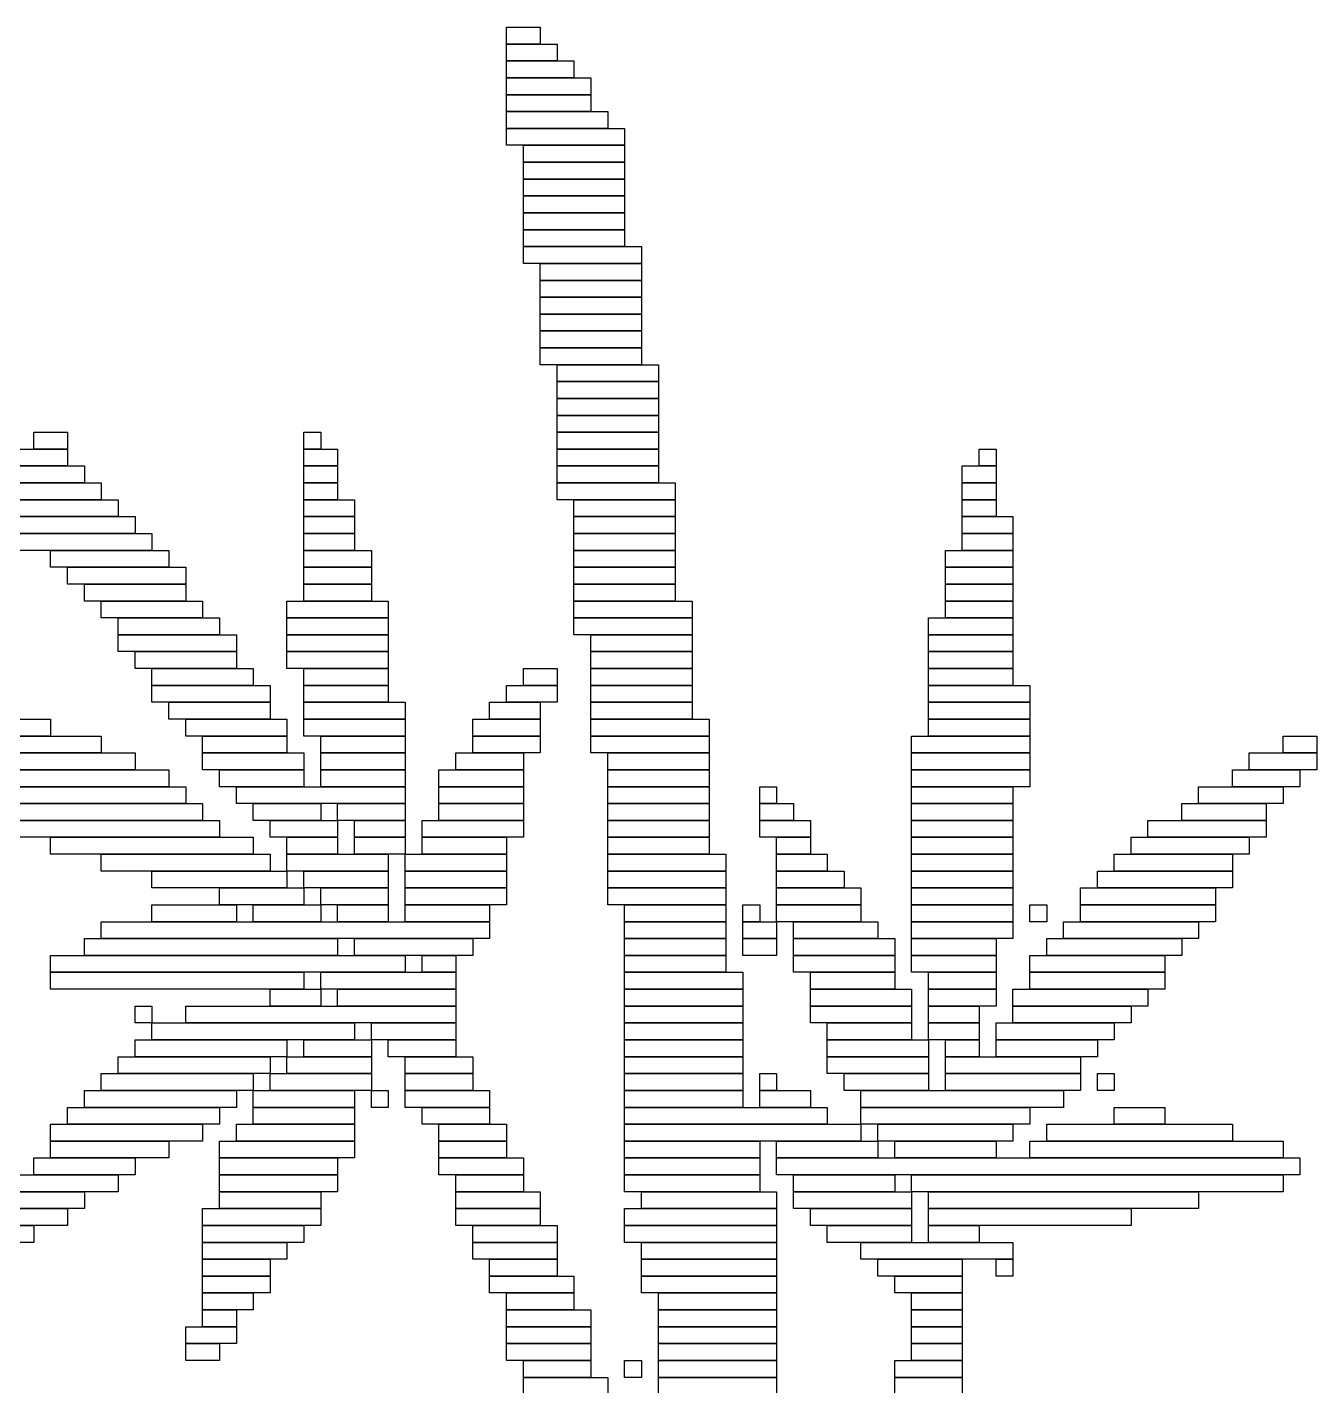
# Model space of a CAD drawing. Extents: x 39 to 985, y 65 to 958.
# Drawn here: x 880.6 to 957, y 386.5 to 467 of the extents above; entities that cross this region are included whole.
import ezdxf

# ---------------------------------------------------------------- set-up
doc = ezdxf.new("R2010")
doc.units = 0

msp = doc.modelspace()

# ---------------------------------------------------------------- linework, layer by layer
for p, q in [((909, 467), (911, 467)), ((909, 466), (909, 467)), ((911, 467), (911, 466)), ((911, 466), (909, 466)), ((909, 466), (912, 466)), ((909, 465), (909, 466)), ((912, 466), (912, 465)), ((912, 465), (909, 465)), ((909, 465), (913, 465)), ((909, 464), (909, 465)), ((913, 465), (913, 464)), ((913, 464), (909, 464)), ((909, 464), (914, 464)), ((909, 463), (909, 464)), ((914, 464), (914, 463)), ((914, 463), (909, 463)), ((909, 463), (914, 463)), ((909, 462), (909, 463)), ((914, 463), (914, 462)), ((914, 462), (909, 462)), ((909, 462), (915, 462)), ((909, 461), (909, 462)), ((915, 462), (915, 461)), ((915, 461), (909, 461)), ((909, 461), (916, 461)), ((909, 460), (909, 461)), ((916, 461), (916, 460)), ((916, 460), (909, 460)), ((910, 460), (916, 460)), ((910, 459), (910, 460)), ((916, 460), (916, 459)), ((916, 459), (910, 459)), ((910, 459), (916, 459)), ((910, 458), (910, 459)), ((916, 459), (916, 458)), ((916, 458), (910, 458)), ((910, 458), (916, 458)), ((910, 457), (910, 458)), ((916, 458), (916, 457)), ((916, 457), (910, 457)), ((910, 457), (916, 457)), ((910, 456), (910, 457)), ((916, 457), (916, 456)), ((916, 456), (910, 456)), ((910, 456), (916, 456)), ((910, 455), (910, 456)), ((916, 456), (916, 455)), ((916, 455), (910, 455)), ((910, 455), (916, 455)), ((910, 454), (910, 455)), ((916, 455), (916, 454)), ((916, 454), (910, 454)), ((910, 454), (917, 454)), ((910, 453), (910, 454)), ((917, 454), (917, 453)), ((917, 453), (910, 453)), ((911, 453), (917, 453)), ((911, 452), (911, 453)), ((917, 453), (917, 452)), ((917, 452), (911, 452)), ((911, 452), (917, 452)), ((911, 451), (911, 452)), ((917, 452), (917, 451)), ((917, 451), (911, 451)), ((911, 451), (917, 451)), ((911, 450), (911, 451)), ((917, 451), (917, 450)), ((917, 450), (911, 450)), ((911, 450), (917, 450)), ((911, 449), (911, 450)), ((917, 450), (917, 449)), ((917, 449), (911, 449)), ((911, 449), (917, 449)), ((911, 448), (911, 449)), ((917, 449), (917, 448)), ((917, 448), (911, 448)), ((911, 448), (917, 448)), ((911, 447), (911, 448)), ((917, 448), (917, 447)), ((917, 447), (911, 447)), ((912, 447), (918, 447)), ((912, 446), (912, 447)), ((918, 447), (918, 446)), ((918, 446), (912, 446)), ((912, 446), (918, 446)), ((912, 445), (912, 446)), ((918, 446), (918, 445)), ((918, 445), (912, 445)), ((912, 445), (918, 445)), ((912, 444), (912, 445)), ((918, 445), (918, 444)), ((918, 444), (912, 444)), ((912, 444), (918, 444)), ((912, 443), (912, 444)), ((918, 444), (918, 443)), ((881, 443), (883, 443)), ((881, 442), (881, 443)), ((883, 443), (883, 442)), ((897, 443), (898, 443)), ((897, 442), (897, 443)), ((898, 443), (898, 442)), ((918, 443), (912, 443)), ((912, 443), (918, 443)), ((912, 442), (912, 443)), ((918, 443), (918, 442)), ((876, 442), (883, 442)), ((883, 442), (881, 442)), ((883, 442), (883, 441)), ((898, 442), (897, 442)), ((897, 442), (899, 442)), ((897, 441), (897, 442)), ((899, 442), (899, 441)), ((918, 442), (912, 442)), ((912, 442), (918, 442)), ((912, 441), (912, 442)), ((918, 442), (918, 441)), ((937, 442), (938, 442)), ((937, 441), (937, 442)), ((938, 442), (938, 441)), ((883, 441), (876, 441)), ((877, 441), (884, 441)), ((884, 441), (884, 440)), ((899, 441), (897, 441)), ((897, 441), (899, 441)), ((897, 440), (897, 441)), ((899, 441), (899, 440)), ((918, 441), (912, 441)), ((912, 441), (918, 441)), ((912, 440), (912, 441)), ((918, 441), (918, 440)), ((936, 441), (938, 441)), ((936, 440), (936, 441)), ((938, 441), (937, 441)), ((938, 441), (938, 440)), ((884, 440), (877, 440)), ((878, 440), (885, 440)), ((885, 440), (885, 439)), ((899, 440), (897, 440)), ((897, 440), (899, 440)), ((897, 439), (897, 440)), ((899, 440), (899, 439)), ((918, 440), (912, 440)), ((912, 440), (919, 440)), ((912, 439), (912, 440)), ((919, 440), (919, 439)), ((938, 440), (936, 440)), ((936, 440), (938, 440)), ((936, 439), (936, 440)), ((938, 440), (938, 439)), ((885, 439), (878, 439)), ((878, 439), (886, 439)), ((886, 439), (886, 438)), ((899, 439), (897, 439)), ((897, 439), (900, 439)), ((897, 438), (897, 439)), ((900, 439), (900, 438)), ((919, 439), (912, 439)), ((913, 439), (919, 439)), ((913, 438), (913, 439)), ((919, 439), (919, 438)), ((938, 439), (936, 439)), ((936, 439), (938, 439)), ((936, 438), (936, 439)), ((938, 439), (938, 438)), ((886, 438), (878, 438)), ((878, 438), (887, 438)), ((887, 438), (887, 437)), ((900, 438), (897, 438)), ((897, 438), (900, 438)), ((897, 437), (897, 438)), ((900, 438), (900, 437)), ((919, 438), (913, 438)), ((913, 438), (919, 438)), ((913, 437), (913, 438)), ((919, 438), (919, 437)), ((938, 438), (936, 438)), ((936, 438), (939, 438)), ((936, 437), (936, 438)), ((939, 438), (939, 437)), ((887, 437), (878, 437)), ((880, 437), (888, 437)), ((888, 437), (888, 436)), ((900, 437), (897, 437)), ((897, 437), (900, 437)), ((897, 436), (897, 437)), ((900, 437), (900, 436)), ((919, 437), (913, 437)), ((913, 437), (919, 437)), ((913, 436), (913, 437)), ((919, 437), (919, 436)), ((939, 437), (936, 437)), ((936, 437), (939, 437)), ((936, 436), (936, 437)), ((939, 437), (939, 436)), ((888, 436), (880, 436)), ((882, 436), (889, 436)), ((882, 435), (882, 436)), ((889, 436), (889, 435)), ((900, 436), (897, 436)), ((897, 436), (901, 436)), ((897, 435), (897, 436)), ((901, 436), (901, 435)), ((919, 436), (913, 436)), ((913, 436), (919, 436)), ((913, 435), (913, 436)), ((919, 436), (919, 435)), ((935, 436), (939, 436)), ((935, 435), (935, 436)), ((939, 436), (936, 436)), ((939, 436), (939, 435)), ((889, 435), (882, 435)), ((883, 435), (890, 435)), ((883, 434), (883, 435)), ((890, 435), (890, 434)), ((901, 435), (897, 435)), ((897, 435), (901, 435)), ((897, 434), (897, 435)), ((901, 435), (901, 434)), ((919, 435), (913, 435)), ((913, 435), (919, 435)), ((913, 434), (913, 435)), ((919, 435), (919, 434)), ((939, 435), (935, 435)), ((935, 435), (939, 435)), ((935, 434), (935, 435)), ((939, 435), (939, 434)), ((890, 434), (883, 434)), ((884, 434), (890, 434)), ((884, 433), (884, 434)), ((890, 434), (890, 433)), ((901, 434), (897, 434)), ((897, 434), (901, 434)), ((897, 433), (897, 434)), ((901, 434), (901, 433)), ((919, 434), (913, 434)), ((913, 434), (919, 434)), ((913, 433), (913, 434)), ((919, 434), (919, 433)), ((939, 434), (935, 434)), ((935, 434), (939, 434)), ((935, 433), (935, 434)), ((939, 434), (939, 433)), ((890, 433), (884, 433)), ((885, 433), (891, 433)), ((885, 432), (885, 433)), ((891, 433), (891, 432)), ((896, 433), (902, 433)), ((896, 432), (896, 433)), ((901, 433), (897, 433)), ((902, 433), (902, 432)), ((919, 433), (913, 433)), ((913, 433), (920, 433)), ((913, 432), (913, 433)), ((920, 433), (920, 432)), ((939, 433), (935, 433)), ((935, 433), (939, 433)), ((935, 432), (935, 433)), ((939, 433), (939, 432)), ((891, 432), (885, 432)), ((886, 432), (892, 432)), ((886, 431), (886, 432)), ((892, 432), (892, 431)), ((902, 432), (896, 432)), ((896, 432), (902, 432)), ((896, 431), (896, 432)), ((902, 432), (902, 431)), ((920, 432), (913, 432)), ((913, 432), (920, 432)), ((913, 431), (913, 432)), ((920, 432), (920, 431)), ((934, 432), (939, 432)), ((934, 431), (934, 432)), ((939, 432), (935, 432)), ((939, 432), (939, 431)), ((892, 431), (886, 431)), ((886, 431), (893, 431)), ((886, 430), (886, 431)), ((893, 431), (893, 430)), ((902, 431), (896, 431)), ((896, 431), (902, 431)), ((896, 430), (896, 431)), ((902, 431), (902, 430)), ((920, 431), (913, 431)), ((914, 431), (920, 431)), ((914, 430), (914, 431)), ((920, 431), (920, 430)), ((939, 431), (934, 431)), ((934, 431), (939, 431)), ((934, 430), (934, 431)), ((939, 431), (939, 430)), ((893, 430), (886, 430)), ((887, 430), (893, 430)), ((887, 429), (887, 430)), ((893, 430), (893, 429)), ((902, 430), (896, 430)), ((896, 430), (902, 430)), ((896, 429), (896, 430)), ((902, 430), (902, 429)), ((920, 430), (914, 430)), ((914, 430), (920, 430)), ((914, 429), (914, 430)), ((920, 430), (920, 429)), ((939, 430), (934, 430)), ((934, 430), (939, 430)), ((934, 429), (934, 430)), ((939, 430), (939, 429)), ((893, 429), (887, 429)), ((888, 429), (894, 429)), ((888, 428), (888, 429)), ((894, 429), (894, 428)), ((902, 429), (896, 429)), ((897, 429), (902, 429)), ((897, 428), (897, 429)), ((902, 429), (902, 428)), ((910, 429), (912, 429)), ((910, 428), (910, 429)), ((912, 429), (912, 428)), ((920, 429), (914, 429)), ((914, 429), (920, 429)), ((914, 428), (914, 429)), ((920, 429), (920, 428)), ((939, 429), (934, 429)), ((934, 429), (939, 429)), ((934, 428), (934, 429)), ((939, 429), (939, 428)), ((894, 428), (888, 428)), ((888, 428), (895, 428)), ((888, 427), (888, 428)), ((895, 428), (895, 427)), ((902, 428), (897, 428)), ((897, 428), (902, 428)), ((897, 427), (897, 428)), ((902, 428), (902, 427)), ((909, 428), (912, 428)), ((909, 427), (909, 428)), ((912, 428), (910, 428)), ((912, 428), (912, 427)), ((920, 428), (914, 428)), ((914, 428), (920, 428)), ((914, 427), (914, 428)), ((920, 428), (920, 427)), ((939, 428), (934, 428)), ((934, 428), (940, 428)), ((934, 427), (934, 428)), ((940, 428), (940, 427)), ((895, 427), (888, 427)), ((889, 427), (895, 427)), ((889, 426), (889, 427)), ((895, 427), (895, 426)), ((902, 427), (897, 427)), ((897, 427), (903, 427)), ((897, 426), (897, 427)), ((903, 427), (903, 426)), ((908, 427), (911, 427)), ((908, 426), (908, 427)), ((912, 427), (909, 427)), ((911, 427), (911, 426)), ((920, 427), (914, 427)), ((914, 427), (920, 427)), ((914, 426), (914, 427)), ((920, 427), (920, 426)), ((940, 427), (934, 427)), ((934, 427), (940, 427)), ((934, 426), (934, 427)), ((940, 427), (940, 426)), ((870, 426), (882, 426)), ((882, 426), (882, 425)), ((895, 426), (889, 426)), ((890, 426), (896, 426)), ((890, 425), (890, 426)), ((896, 426), (896, 425)), ((903, 426), (897, 426)), ((897, 426), (903, 426)), ((897, 425), (897, 426)), ((903, 426), (903, 425)), ((907, 426), (911, 426)), ((907, 425), (907, 426)), ((911, 426), (908, 426)), ((911, 426), (911, 425)), ((920, 426), (914, 426)), ((914, 426), (921, 426)), ((914, 425), (914, 426)), ((921, 426), (921, 425)), ((940, 426), (934, 426)), ((934, 426), (940, 426)), ((934, 425), (934, 426)), ((940, 426), (940, 425)), ((868, 425), (885, 425)), ((882, 425), (870, 425)), ((885, 425), (885, 424)), ((896, 425), (890, 425)), ((891, 425), (896, 425)), ((891, 424), (891, 425)), ((896, 425), (896, 424)), ((903, 425), (897, 425)), ((898, 425), (903, 425)), ((898, 424), (898, 425)), ((903, 425), (903, 424)), ((911, 425), (907, 425)), ((907, 425), (911, 425)), ((907, 424), (907, 425)), ((911, 425), (911, 424)), ((921, 425), (914, 425)), ((914, 425), (921, 425)), ((914, 424), (914, 425)), ((921, 425), (921, 424)), ((933, 425), (940, 425)), ((933, 424), (933, 425)), ((940, 425), (934, 425)), ((940, 425), (940, 424)), ((955, 425), (957, 425)), ((955, 424), (955, 425)), ((957, 425), (957, 424)), ((885, 424), (868, 424)), ((869, 424), (887, 424)), ((887, 424), (887, 423)), ((896, 424), (891, 424)), ((891, 424), (897, 424)), ((891, 423), (891, 424)), ((897, 424), (897, 423)), ((903, 424), (898, 424)), ((898, 424), (903, 424)), ((898, 423), (898, 424)), ((903, 424), (903, 423)), ((906, 424), (910, 424)), ((906, 423), (906, 424)), ((911, 424), (907, 424)), ((910, 424), (910, 423)), ((921, 424), (914, 424)), ((915, 424), (921, 424)), ((915, 423), (915, 424)), ((921, 424), (921, 423)), ((940, 424), (933, 424)), ((933, 424), (940, 424)), ((933, 423), (933, 424)), ((940, 424), (940, 423)), ((953, 424), (957, 424)), ((953, 423), (953, 424)), ((957, 424), (955, 424)), ((957, 424), (957, 423)), ((887, 423), (869, 423)), ((872, 423), (889, 423)), ((889, 423), (889, 422)), ((897, 423), (891, 423)), ((892, 423), (897, 423)), ((892, 422), (892, 423)), ((897, 423), (897, 422)), ((903, 423), (898, 423)), ((898, 423), (903, 423)), ((898, 422), (898, 423)), ((903, 423), (903, 422)), ((905, 423), (910, 423)), ((905, 422), (905, 423)), ((910, 423), (906, 423)), ((910, 423), (910, 422)), ((921, 423), (915, 423)), ((915, 423), (921, 423)), ((915, 422), (915, 423)), ((921, 423), (921, 422)), ((940, 423), (933, 423)), ((933, 423), (940, 423)), ((933, 422), (933, 423)), ((940, 423), (940, 422)), ((952, 423), (956, 423)), ((952, 422), (952, 423)), ((957, 423), (953, 423)), ((956, 423), (956, 422)), ((889, 422), (872, 422)), ((874, 422), (890, 422)), ((890, 422), (890, 421)), ((897, 422), (892, 422)), ((893, 422), (903, 422)), ((893, 421), (893, 422)), ((903, 422), (898, 422)), ((903, 422), (903, 421)), ((910, 422), (905, 422)), ((905, 422), (910, 422)), ((905, 421), (905, 422)), ((910, 422), (910, 421)), ((921, 422), (915, 422)), ((915, 422), (921, 422)), ((915, 421), (915, 422)), ((921, 422), (921, 421)), ((924, 422), (925, 422)), ((924, 421), (924, 422)), ((925, 422), (925, 421)), ((940, 422), (933, 422)), ((933, 422), (939, 422)), ((933, 421), (933, 422)), ((939, 422), (939, 421)), ((950, 422), (955, 422)), ((950, 421), (950, 422)), ((956, 422), (952, 422)), ((955, 422), (955, 421)), ((890, 421), (874, 421)), ((878, 421), (891, 421)), ((891, 421), (891, 420)), ((903, 421), (893, 421)), ((894, 421), (898, 421)), ((894, 420), (894, 421)), ((898, 421), (898, 420)), ((899, 421), (903, 421)), ((899, 420), (899, 421)), ((903, 421), (903, 420)), ((910, 421), (905, 421)), ((905, 421), (910, 421)), ((905, 420), (905, 421)), ((910, 421), (910, 420)), ((921, 421), (915, 421)), ((915, 421), (921, 421)), ((915, 420), (915, 421)), ((921, 421), (921, 420)), ((925, 421), (924, 421)), ((924, 421), (926, 421)), ((924, 420), (924, 421)), ((926, 421), (926, 420)), ((939, 421), (933, 421)), ((933, 421), (939, 421)), ((933, 420), (933, 421)), ((939, 421), (939, 420)), ((949, 421), (954, 421)), ((949, 420), (949, 421)), ((955, 421), (950, 421)), ((954, 421), (954, 420)), ((891, 420), (878, 420)), ((880, 420), (892, 420)), ((892, 420), (892, 419)), ((898, 420), (894, 420)), ((895, 420), (899, 420)), ((895, 419), (895, 420)), ((903, 420), (899, 420)), ((899, 420), (899, 419)), ((900, 420), (903, 420)), ((900, 419), (900, 420)), ((903, 420), (903, 419)), ((904, 420), (910, 420)), ((904, 419), (904, 420)), ((910, 420), (905, 420)), ((910, 420), (910, 419)), ((921, 420), (915, 420)), ((915, 420), (921, 420)), ((915, 419), (915, 420)), ((921, 420), (921, 419)), ((926, 420), (924, 420)), ((924, 420), (927, 420)), ((924, 419), (924, 420)), ((927, 420), (927, 419)), ((939, 420), (933, 420)), ((933, 420), (939, 420)), ((933, 419), (933, 420)), ((939, 420), (939, 419)), ((947, 420), (954, 420)), ((947, 419), (947, 420)), ((954, 420), (949, 420)), ((954, 420), (954, 419)), ((892, 419), (880, 419)), ((882, 419), (894, 419)), ((882, 418), (882, 419)), ((894, 419), (894, 418)), ((899, 419), (895, 419)), ((896, 419), (899, 419)), ((896, 418), (896, 419)), ((899, 419), (899, 418)), ((903, 419), (900, 419)), ((900, 419), (903, 419)), ((900, 418), (900, 419)), ((903, 419), (903, 418)), ((910, 419), (904, 419)), ((904, 419), (909, 419)), ((904, 418), (904, 419)), ((909, 419), (909, 418)), ((921, 419), (915, 419)), ((915, 419), (921, 419)), ((915, 418), (915, 419)), ((921, 419), (921, 418)), ((927, 419), (924, 419)), ((925, 419), (927, 419)), ((925, 418), (925, 419)), ((927, 419), (927, 418)), ((939, 419), (933, 419)), ((933, 419), (939, 419)), ((933, 418), (933, 419)), ((939, 419), (939, 418)), ((946, 419), (953, 419)), ((946, 418), (946, 419)), ((954, 419), (947, 419)), ((953, 419), (953, 418)), ((894, 418), (882, 418)), ((885, 418), (895, 418)), ((885, 417), (885, 418)), ((895, 418), (895, 417)), ((899, 418), (896, 418)), ((896, 418), (902, 418)), ((896, 417), (896, 418)), ((903, 418), (900, 418)), ((902, 418), (902, 417)), ((903, 418), (909, 418)), ((903, 417), (903, 418)), ((909, 418), (904, 418)), ((909, 418), (909, 417)), ((921, 418), (915, 418)), ((915, 418), (922, 418)), ((915, 417), (915, 418)), ((922, 418), (922, 417)), ((927, 418), (925, 418)), ((925, 418), (928, 418)), ((925, 417), (925, 418)), ((928, 418), (928, 417)), ((939, 418), (933, 418)), ((933, 418), (939, 418)), ((933, 417), (933, 418)), ((939, 418), (939, 417)), ((945, 418), (952, 418)), ((945, 417), (945, 418)), ((953, 418), (946, 418)), ((952, 418), (952, 417)), ((895, 417), (885, 417)), ((888, 417), (896, 417)), ((888, 416), (888, 417)), ((902, 417), (896, 417)), ((896, 417), (896, 416)), ((897, 417), (902, 417)), ((897, 416), (897, 417)), ((902, 417), (902, 416)), ((909, 417), (903, 417)), ((903, 417), (909, 417)), ((903, 416), (903, 417)), ((909, 417), (909, 416)), ((922, 417), (915, 417)), ((915, 417), (922, 417)), ((915, 416), (915, 417)), ((922, 417), (922, 416)), ((928, 417), (925, 417)), ((925, 417), (929, 417)), ((925, 416), (925, 417)), ((929, 417), (929, 416)), ((939, 417), (933, 417)), ((933, 417), (939, 417)), ((933, 416), (933, 417)), ((939, 417), (939, 416)), ((944, 417), (952, 417)), ((944, 416), (944, 417)), ((952, 417), (945, 417)), ((952, 417), (952, 416)), ((896, 416), (888, 416)), ((892, 416), (897, 416)), ((892, 415), (892, 416)), ((902, 416), (897, 416)), ((897, 416), (897, 415)), ((898, 416), (902, 416)), ((898, 415), (898, 416)), ((902, 416), (902, 415)), ((909, 416), (903, 416)), ((903, 416), (909, 416)), ((903, 415), (903, 416)), ((909, 416), (909, 415)), ((922, 416), (915, 416)), ((915, 416), (922, 416)), ((915, 415), (915, 416)), ((922, 416), (922, 415)), ((929, 416), (925, 416)), ((925, 416), (930, 416)), ((925, 415), (925, 416)), ((930, 416), (930, 415)), ((939, 416), (933, 416)), ((933, 416), (939, 416)), ((933, 415), (933, 416)), ((939, 416), (939, 415)), ((943, 416), (951, 416)), ((943, 415), (943, 416)), ((952, 416), (944, 416)), ((951, 416), (951, 415)), ((888, 415), (893, 415)), ((888, 414), (888, 415)), ((897, 415), (892, 415)), ((893, 415), (893, 414)), ((894, 415), (898, 415)), ((894, 414), (894, 415)), ((902, 415), (898, 415)), ((898, 415), (898, 414)), ((899, 415), (902, 415)), ((899, 414), (899, 415)), ((902, 415), (902, 414)), ((909, 415), (903, 415)), ((903, 415), (908, 415)), ((903, 414), (903, 415)), ((908, 415), (908, 414)), ((922, 415), (915, 415)), ((916, 415), (922, 415)), ((916, 414), (916, 415)), ((922, 415), (922, 414)), ((923, 415), (924, 415)), ((923, 414), (923, 415)), ((924, 415), (924, 414)), ((930, 415), (925, 415)), ((925, 415), (930, 415)), ((925, 414), (925, 415)), ((930, 415), (930, 414)), ((939, 415), (933, 415)), ((933, 415), (939, 415)), ((933, 414), (933, 415)), ((939, 415), (939, 414)), ((940, 415), (941, 415)), ((940, 414), (940, 415)), ((941, 415), (941, 414)), ((951, 415), (943, 415)), ((943, 415), (951, 415)), ((943, 414), (943, 415)), ((951, 415), (951, 414)), ((885, 414), (908, 414)), ((885, 413), (885, 414)), ((893, 414), (888, 414)), ((898, 414), (894, 414)), ((902, 414), (899, 414)), ((908, 414), (903, 414)), ((908, 414), (908, 413)), ((922, 414), (916, 414)), ((916, 414), (922, 414)), ((916, 413), (916, 414)), ((922, 414), (922, 413)), ((924, 414), (923, 414)), ((923, 414), (925, 414)), ((923, 413), (923, 414)), ((930, 414), (925, 414)), ((925, 414), (925, 413)), ((926, 414), (931, 414)), ((926, 413), (926, 414)), ((931, 414), (931, 413)), ((939, 414), (933, 414)), ((933, 414), (939, 414)), ((933, 413), (933, 414)), ((939, 414), (939, 413)), ((941, 414), (940, 414)), ((942, 414), (950, 414)), ((942, 413), (942, 414)), ((951, 414), (943, 414)), ((950, 414), (950, 413)), ((884, 413), (899, 413)), ((884, 412), (884, 413)), ((908, 413), (885, 413)), ((899, 413), (899, 412)), ((900, 413), (907, 413)), ((900, 412), (900, 413)), ((907, 413), (907, 412)), ((922, 413), (916, 413)), ((916, 413), (922, 413)), ((916, 412), (916, 413)), ((922, 413), (922, 412)), ((925, 413), (923, 413)), ((923, 413), (925, 413)), ((923, 412), (923, 413)), ((925, 413), (925, 412)), ((931, 413), (926, 413)), ((926, 413), (932, 413)), ((926, 412), (926, 413)), ((932, 413), (932, 412)), ((939, 413), (933, 413)), ((933, 413), (938, 413)), ((933, 412), (933, 413)), ((938, 413), (938, 412)), ((941, 413), (949, 413)), ((941, 412), (941, 413)), ((950, 413), (942, 413)), ((949, 413), (949, 412)), ((882, 412), (903, 412)), ((882, 411), (882, 412)), ((899, 412), (884, 412)), ((907, 412), (900, 412)), ((903, 412), (903, 411)), ((904, 412), (906, 412)), ((904, 411), (904, 412)), ((906, 412), (906, 411)), ((922, 412), (916, 412)), ((916, 412), (922, 412)), ((916, 411), (916, 412)), ((922, 412), (922, 411)), ((925, 412), (923, 412)), ((932, 412), (926, 412)), ((926, 412), (932, 412)), ((926, 411), (926, 412)), ((932, 412), (932, 411)), ((938, 412), (933, 412)), ((933, 412), (938, 412)), ((933, 411), (933, 412)), ((938, 412), (938, 411)), ((940, 412), (948, 412)), ((940, 411), (940, 412)), ((949, 412), (941, 412)), ((948, 412), (948, 411)), ((903, 411), (882, 411)), ((882, 411), (897, 411)), ((882, 410), (882, 411)), ((897, 411), (897, 410)), ((898, 411), (906, 411)), ((898, 410), (898, 411)), ((906, 411), (904, 411)), ((906, 411), (906, 410)), ((922, 411), (916, 411)), ((916, 411), (923, 411)), ((916, 410), (916, 411)), ((923, 411), (923, 410)), ((932, 411), (926, 411)), ((927, 411), (932, 411)), ((927, 410), (927, 411)), ((932, 411), (932, 410)), ((938, 411), (933, 411)), ((934, 411), (938, 411)), ((934, 410), (934, 411)), ((938, 411), (938, 410)), ((948, 411), (940, 411)), ((940, 411), (948, 411)), ((940, 410), (940, 411)), ((948, 411), (948, 410)), ((897, 410), (882, 410)), ((895, 410), (898, 410)), ((895, 409), (895, 410)), ((906, 410), (898, 410)), ((898, 410), (898, 409)), ((899, 410), (906, 410)), ((899, 409), (899, 410)), ((906, 410), (906, 409)), ((923, 410), (916, 410)), ((916, 410), (923, 410)), ((916, 409), (916, 410)), ((923, 410), (923, 409)), ((932, 410), (927, 410)), ((927, 410), (933, 410)), ((927, 409), (927, 410)), ((933, 410), (933, 409)), ((938, 410), (934, 410)), ((934, 410), (938, 410)), ((934, 409), (934, 410)), ((938, 410), (938, 409)), ((939, 410), (947, 410)), ((939, 409), (939, 410)), ((948, 410), (940, 410)), ((947, 410), (947, 409)), ((887, 409), (888, 409)), ((887, 408), (887, 409)), ((888, 409), (888, 408)), ((890, 409), (906, 409)), ((890, 408), (890, 409)), ((898, 409), (895, 409)), ((906, 409), (899, 409)), ((906, 409), (906, 408)), ((923, 409), (916, 409)), ((916, 409), (923, 409)), ((916, 408), (916, 409)), ((923, 409), (923, 408)), ((933, 409), (927, 409)), ((927, 409), (933, 409)), ((927, 408), (927, 409)), ((933, 409), (933, 408)), ((938, 409), (934, 409)), ((934, 409), (937, 409)), ((934, 408), (934, 409)), ((937, 409), (937, 408)), ((947, 409), (939, 409)), ((939, 409), (946, 409)), ((939, 408), (939, 409)), ((946, 409), (946, 408)), ((888, 408), (887, 408)), ((888, 408), (900, 408)), ((888, 407), (888, 408)), ((906, 408), (890, 408)), ((900, 408), (900, 407)), ((901, 408), (906, 408)), ((901, 407), (901, 408)), ((906, 408), (906, 407)), ((923, 408), (916, 408)), ((916, 408), (923, 408)), ((916, 407), (916, 408)), ((923, 408), (923, 407)), ((933, 408), (927, 408)), ((928, 408), (933, 408)), ((928, 407), (928, 408)), ((933, 408), (933, 407)), ((937, 408), (934, 408)), ((934, 408), (937, 408)), ((934, 407), (934, 408)), ((937, 408), (937, 407)), ((938, 408), (945, 408)), ((938, 407), (938, 408)), ((946, 408), (939, 408)), ((945, 408), (945, 407)), ((887, 407), (896, 407)), ((887, 406), (887, 407)), ((900, 407), (888, 407)), ((896, 407), (896, 406)), ((897, 407), (901, 407)), ((897, 406), (897, 407)), ((906, 407), (901, 407)), ((901, 407), (901, 406)), ((902, 407), (906, 407)), ((902, 406), (902, 407)), ((906, 407), (906, 406)), ((923, 407), (916, 407)), ((916, 407), (923, 407)), ((916, 406), (916, 407)), ((923, 407), (923, 406)), ((933, 407), (928, 407)), ((928, 407), (934, 407)), ((928, 406), (928, 407)), ((937, 407), (934, 407)), ((934, 407), (934, 406)), ((935, 407), (937, 407)), ((935, 406), (935, 407)), ((937, 407), (937, 406)), ((945, 407), (938, 407)), ((938, 407), (944, 407)), ((938, 406), (938, 407)), ((944, 407), (944, 406)), ((886, 406), (895, 406)), ((886, 405), (886, 406)), ((896, 406), (887, 406)), ((895, 406), (895, 405)), ((896, 406), (901, 406)), ((896, 405), (896, 406)), ((901, 406), (897, 406)), ((901, 406), (901, 405)), ((906, 406), (902, 406)), ((903, 406), (907, 406)), ((903, 405), (903, 406)), ((907, 406), (907, 405)), ((923, 406), (916, 406)), ((916, 406), (923, 406)), ((916, 405), (916, 406)), ((923, 406), (923, 405)), ((934, 406), (928, 406)), ((928, 406), (934, 406)), ((928, 405), (928, 406)), ((934, 406), (934, 405)), ((937, 406), (935, 406)), ((935, 406), (943, 406)), ((935, 405), (935, 406)), ((944, 406), (938, 406)), ((943, 406), (943, 405)), ((885, 405), (894, 405)), ((885, 404), (885, 405)), ((895, 405), (886, 405)), ((894, 405), (894, 404)), ((895, 405), (901, 405)), ((895, 404), (895, 405)), ((901, 405), (896, 405)), ((901, 405), (901, 404)), ((907, 405), (903, 405)), ((903, 405), (907, 405)), ((903, 404), (903, 405)), ((907, 405), (907, 404)), ((923, 405), (916, 405)), ((916, 405), (923, 405)), ((916, 404), (916, 405)), ((923, 405), (923, 404)), ((924, 405), (925, 405)), ((924, 404), (924, 405)), ((925, 405), (925, 404)), ((934, 405), (928, 405)), ((929, 405), (934, 405)), ((929, 404), (929, 405)), ((934, 405), (934, 404)), ((943, 405), (935, 405)), ((935, 405), (943, 405)), ((935, 404), (935, 405)), ((943, 405), (943, 404)), ((944, 405), (945, 405)), ((944, 404), (944, 405)), ((945, 405), (945, 404)), ((884, 404), (893, 404)), ((884, 403), (884, 404)), ((894, 404), (885, 404)), ((893, 404), (893, 403)), ((894, 404), (900, 404)), ((894, 403), (894, 404)), ((901, 404), (895, 404)), ((900, 404), (900, 403)), ((901, 404), (902, 404)), ((901, 403), (901, 404)), ((902, 404), (902, 403)), ((907, 404), (903, 404)), ((903, 404), (908, 404)), ((903, 403), (903, 404)), ((908, 404), (908, 403)), ((923, 404), (916, 404)), ((916, 404), (923, 404)), ((916, 403), (916, 404)), ((923, 404), (923, 403)), ((925, 404), (924, 404)), ((924, 404), (927, 404)), ((924, 403), (924, 404)), ((927, 404), (927, 403)), ((934, 404), (929, 404)), ((930, 404), (942, 404)), ((930, 403), (930, 404)), ((943, 404), (935, 404)), ((942, 404), (942, 403)), ((945, 404), (944, 404)), ((883, 403), (892, 403)), ((883, 402), (883, 403)), ((893, 403), (884, 403)), ((892, 403), (892, 402)), ((900, 403), (894, 403)), ((894, 403), (900, 403)), ((894, 402), (894, 403)), ((900, 403), (900, 402)), ((902, 403), (901, 403)), ((908, 403), (903, 403)), ((904, 403), (908, 403)), ((904, 402), (904, 403)), ((908, 403), (908, 402)), ((923, 403), (916, 403)), ((916, 403), (928, 403)), ((916, 402), (916, 403)), ((927, 403), (924, 403)), ((928, 403), (928, 402)), ((942, 403), (930, 403)), ((930, 403), (940, 403)), ((930, 402), (930, 403)), ((940, 403), (940, 402)), ((945, 403), (948, 403)), ((945, 402), (945, 403)), ((948, 403), (948, 402)), ((882, 402), (891, 402)), ((882, 401), (882, 402)), ((892, 402), (883, 402)), ((891, 402), (891, 401)), ((893, 402), (900, 402)), ((893, 401), (893, 402)), ((900, 402), (894, 402)), ((900, 402), (900, 401)), ((908, 402), (904, 402)), ((905, 402), (909, 402)), ((905, 401), (905, 402)), ((909, 402), (909, 401)), ((928, 402), (916, 402)), ((916, 402), (930, 402)), ((916, 401), (916, 402)), ((940, 402), (930, 402)), ((930, 402), (930, 401)), ((931, 402), (939, 402)), ((931, 401), (931, 402)), ((939, 402), (939, 401)), ((941, 402), (952, 402)), ((941, 401), (941, 402)), ((948, 402), (945, 402)), ((952, 402), (952, 401)), ((891, 401), (882, 401)), ((882, 401), (889, 401)), ((882, 400), (882, 401)), ((889, 401), (889, 400)), ((892, 401), (900, 401)), ((892, 400), (892, 401)), ((900, 401), (893, 401)), ((900, 401), (900, 400)), ((909, 401), (905, 401)), ((905, 401), (909, 401)), ((905, 400), (905, 401)), ((909, 401), (909, 400)), ((930, 401), (916, 401)), ((916, 401), (924, 401)), ((916, 400), (916, 401)), ((924, 401), (924, 400)), ((925, 401), (931, 401)), ((925, 400), (925, 401)), ((939, 401), (931, 401)), ((931, 401), (931, 400)), ((932, 401), (938, 401)), ((932, 400), (932, 401)), ((938, 401), (938, 400)), ((940, 401), (955, 401)), ((940, 400), (940, 401)), ((952, 401), (941, 401)), ((955, 401), (955, 400)), ((881, 400), (887, 400)), ((881, 399), (881, 400)), ((889, 400), (882, 400)), ((887, 400), (887, 399)), ((900, 400), (892, 400)), ((892, 400), (899, 400)), ((892, 399), (892, 400)), ((899, 400), (899, 399)), ((909, 400), (905, 400)), ((905, 400), (910, 400)), ((905, 399), (905, 400)), ((910, 400), (910, 399)), ((924, 400), (916, 400)), ((916, 400), (924, 400)), ((916, 399), (916, 400)), ((924, 400), (924, 399)), ((931, 400), (925, 400)), ((925, 400), (956, 400)), ((925, 399), (925, 400)), ((938, 400), (932, 400)), ((955, 400), (940, 400)), ((956, 400), (956, 399)), ((880, 399), (886, 399)), ((887, 399), (881, 399)), ((886, 399), (886, 398)), ((899, 399), (892, 399)), ((892, 399), (899, 399)), ((892, 398), (892, 399)), ((899, 399), (899, 398)), ((910, 399), (905, 399)), ((906, 399), (910, 399)), ((906, 398), (906, 399)), ((910, 399), (910, 398)), ((924, 399), (916, 399)), ((916, 399), (924, 399)), ((916, 398), (916, 399)), ((924, 399), (924, 398)), ((956, 399), (925, 399)), ((926, 399), (932, 399)), ((926, 398), (926, 399)), ((932, 399), (932, 398)), ((933, 399), (955, 399)), ((933, 398), (933, 399)), ((955, 399), (955, 398)), ((886, 398), (880, 398)), ((880, 398), (884, 398)), ((884, 398), (884, 397)), ((899, 398), (892, 398)), ((892, 398), (898, 398)), ((892, 397), (892, 398)), ((898, 398), (898, 397)), ((910, 398), (906, 398)), ((906, 398), (911, 398)), ((906, 397), (906, 398)), ((911, 398), (911, 397)), ((924, 398), (916, 398)), ((917, 398), (925, 398)), ((917, 397), (917, 398)), ((925, 398), (925, 397)), ((932, 398), (926, 398)), ((926, 398), (933, 398)), ((926, 397), (926, 398)), ((955, 398), (933, 398)), ((933, 398), (933, 397)), ((934, 398), (950, 398)), ((934, 397), (934, 398)), ((950, 398), (950, 397)), ((879, 397), (883, 397)), ((884, 397), (880, 397)), ((883, 397), (883, 396)), ((891, 397), (898, 397)), ((891, 396), (891, 397)), ((898, 397), (892, 397)), ((898, 397), (898, 396)), ((911, 397), (906, 397)), ((906, 397), (911, 397)), ((906, 396), (906, 397)), ((911, 397), (911, 396)), ((916, 397), (925, 397)), ((916, 396), (916, 397)), ((925, 397), (917, 397)), ((925, 397), (925, 396)), ((933, 397), (926, 397)), ((927, 397), (933, 397)), ((927, 396), (927, 397)), ((933, 397), (933, 396)), ((950, 397), (934, 397)), ((934, 397), (946, 397)), ((934, 396), (934, 397)), ((946, 397), (946, 396)), ((883, 396), (879, 396)), ((879, 396), (881, 396)), ((881, 396), (881, 395)), ((898, 396), (891, 396)), ((891, 396), (897, 396)), ((891, 395), (891, 396)), ((897, 396), (897, 395)), ((911, 396), (906, 396)), ((907, 396), (912, 396)), ((907, 395), (907, 396)), ((912, 396), (912, 395)), ((925, 396), (916, 396)), ((916, 396), (925, 396)), ((916, 395), (916, 396)), ((925, 396), (925, 395)), ((933, 396), (927, 396)), ((928, 396), (933, 396)), ((928, 395), (928, 396)), ((933, 396), (933, 395)), ((946, 396), (934, 396)), ((934, 396), (937, 396)), ((934, 395), (934, 396)), ((937, 396), (937, 395)), ((881, 395), (879, 395)), ((897, 395), (891, 395)), ((891, 395), (896, 395)), ((891, 394), (891, 395)), ((896, 395), (896, 394)), ((912, 395), (907, 395)), ((907, 395), (912, 395)), ((907, 394), (907, 395)), ((912, 395), (912, 394)), ((925, 395), (916, 395)), ((917, 395), (925, 395)), ((917, 394), (917, 395)), ((925, 395), (925, 394)), ((933, 395), (928, 395)), ((930, 395), (939, 395)), ((930, 394), (930, 395)), ((937, 395), (934, 395)), ((939, 395), (939, 394)), ((896, 394), (891, 394)), ((891, 394), (895, 394)), ((891, 393), (891, 394)), ((895, 394), (895, 393)), ((912, 394), (907, 394)), ((908, 394), (912, 394)), ((908, 393), (908, 394)), ((912, 394), (912, 393)), ((925, 394), (917, 394)), ((917, 394), (925, 394)), ((917, 393), (917, 394)), ((925, 394), (925, 393)), ((939, 394), (930, 394)), ((931, 394), (936, 394)), ((931, 393), (931, 394)), ((936, 394), (936, 393)), ((938, 394), (939, 394)), ((938, 393), (938, 394)), ((939, 394), (939, 393)), ((895, 393), (891, 393)), ((891, 393), (895, 393)), ((891, 392), (891, 393)), ((895, 393), (895, 392)), ((912, 393), (908, 393)), ((908, 393), (913, 393)), ((908, 392), (908, 393)), ((913, 393), (913, 392)), ((925, 393), (917, 393)), ((917, 393), (925, 393)), ((917, 392), (917, 393)), ((925, 393), (925, 392)), ((936, 393), (931, 393)), ((932, 393), (936, 393)), ((932, 392), (932, 393)), ((936, 393), (936, 392)), ((939, 393), (938, 393)), ((895, 392), (891, 392)), ((891, 392), (894, 392)), ((891, 391), (891, 392)), ((894, 392), (894, 391)), ((913, 392), (908, 392)), ((909, 392), (913, 392)), ((909, 391), (909, 392)), ((913, 392), (913, 391)), ((925, 392), (917, 392)), ((918, 392), (925, 392)), ((918, 391), (918, 392)), ((925, 392), (925, 391)), ((936, 392), (932, 392)), ((933, 392), (936, 392)), ((933, 391), (933, 392)), ((936, 392), (936, 391)), ((894, 391), (891, 391)), ((891, 391), (893, 391)), ((891, 390), (891, 391)), ((893, 391), (893, 390)), ((913, 391), (909, 391)), ((909, 391), (914, 391)), ((909, 390), (909, 391)), ((914, 391), (914, 390)), ((925, 391), (918, 391)), ((918, 391), (925, 391)), ((918, 390), (918, 391)), ((925, 391), (925, 390)), ((936, 391), (933, 391)), ((933, 391), (936, 391)), ((933, 390), (933, 391)), ((936, 391), (936, 390)), ((890, 390), (893, 390)), ((890, 389), (890, 390)), ((893, 390), (891, 390)), ((893, 390), (893, 389)), ((914, 390), (909, 390)), ((909, 390), (914, 390)), ((909, 389), (909, 390)), ((914, 390), (914, 389)), ((925, 390), (918, 390)), ((918, 390), (925, 390)), ((918, 389), (918, 390)), ((925, 390), (925, 389)), ((936, 390), (933, 390)), ((933, 390), (936, 390)), ((933, 389), (933, 390)), ((936, 390), (936, 389)), ((893, 389), (890, 389)), ((890, 389), (892, 389)), ((890, 388), (890, 389)), ((892, 389), (892, 388)), ((914, 389), (909, 389)), ((909, 389), (914, 389)), ((909, 388), (909, 389)), ((914, 389), (914, 388)), ((925, 389), (918, 389)), ((918, 389), (925, 389)), ((918, 388), (918, 389)), ((925, 389), (925, 388)), ((936, 389), (933, 389)), ((933, 389), (936, 389)), ((933, 388), (933, 389)), ((936, 389), (936, 388)), ((892, 388), (890, 388)), ((914, 388), (909, 388)), ((910, 388), (914, 388)), ((910, 387), (910, 388)), ((914, 388), (914, 387)), ((916, 388), (917, 388)), ((916, 387), (916, 388)), ((917, 388), (917, 387)), ((925, 388), (918, 388)), ((918, 388), (925, 388)), ((918, 387), (918, 388)), ((925, 388), (925, 387)), ((932, 388), (936, 388)), ((932, 387), (932, 388)), ((936, 388), (933, 388)), ((936, 388), (936, 387)), ((914, 387), (910, 387)), ((910, 387), (915, 387)), ((910, 386), (910, 387)), ((915, 387), (915, 386)), ((917, 387), (916, 387)), ((925, 387), (918, 387)), ((918, 387), (925, 387)), ((918, 386), (918, 387)), ((925, 387), (925, 386)), ((936, 387), (932, 387)), ((932, 387), (936, 387)), ((932, 386), (932, 387)), ((936, 387), (936, 386))]:
    msp.add_line(p, q)

doc.saveas('drawing.dxf')
